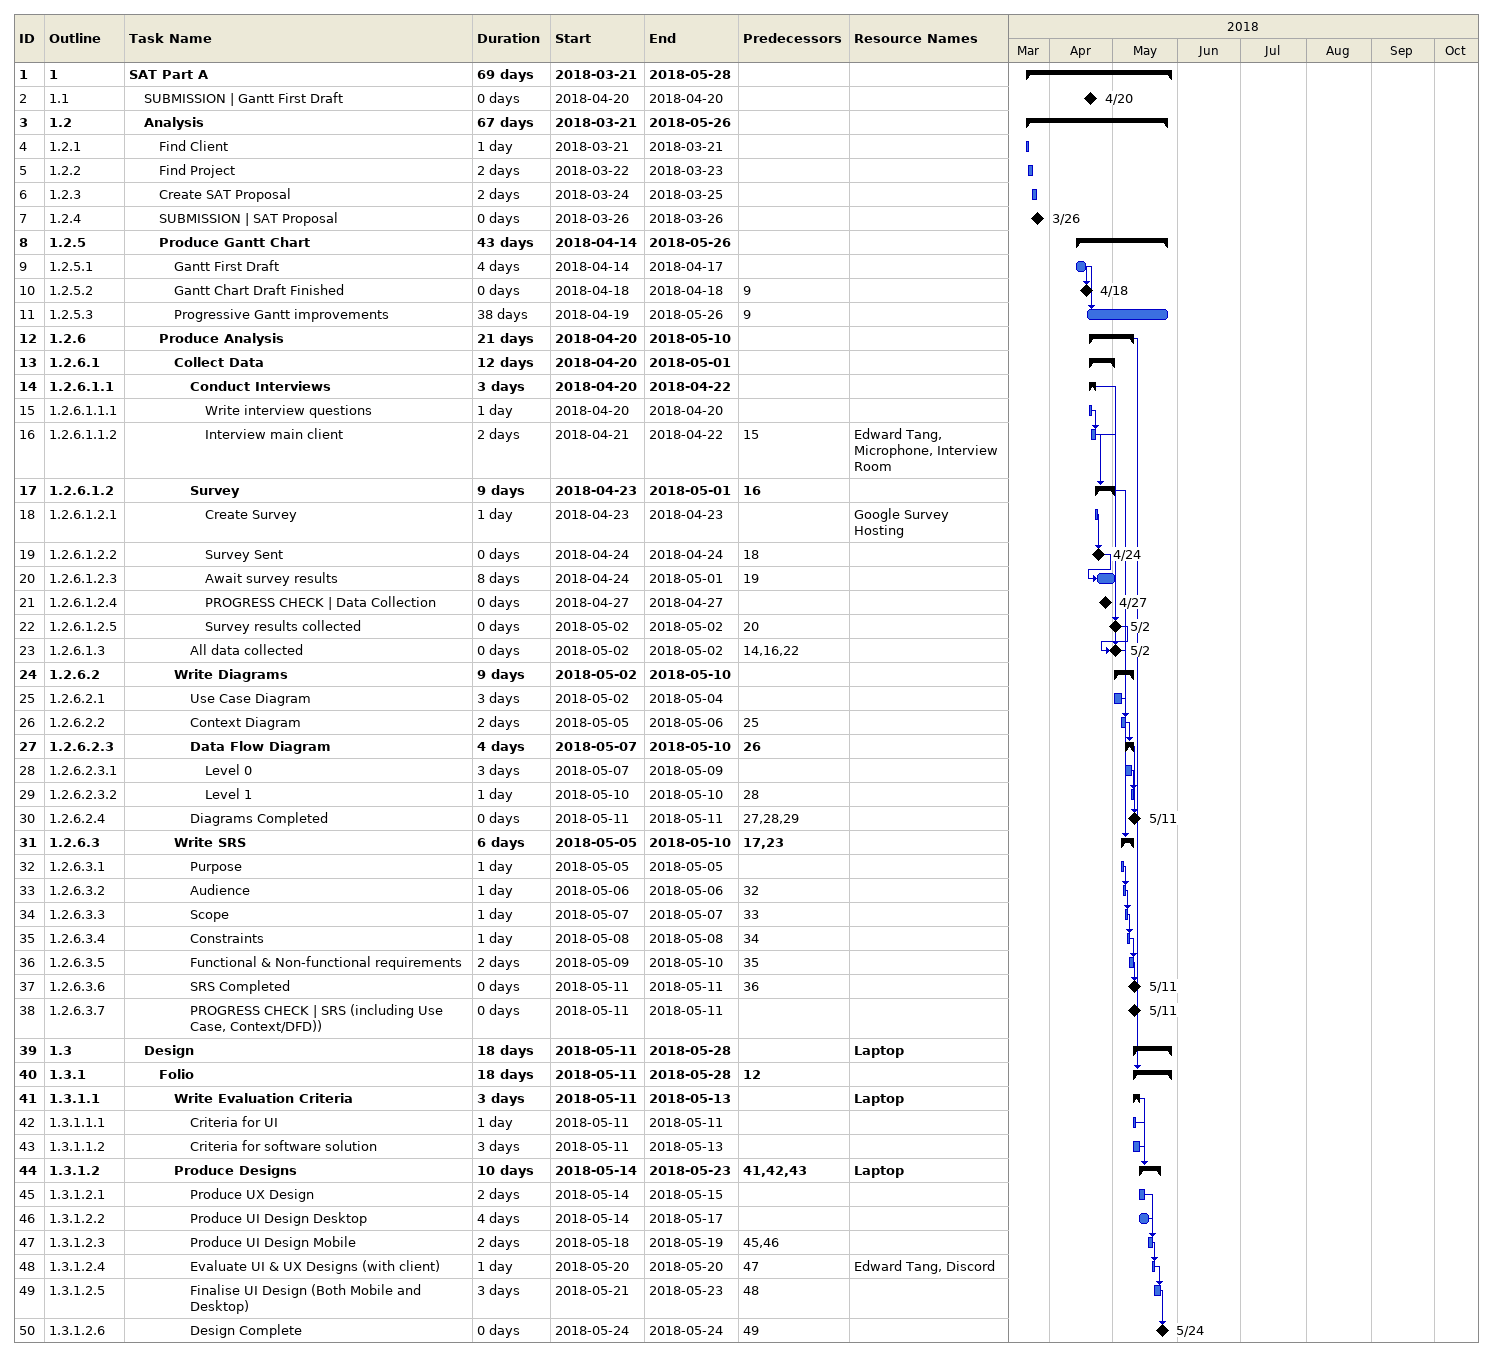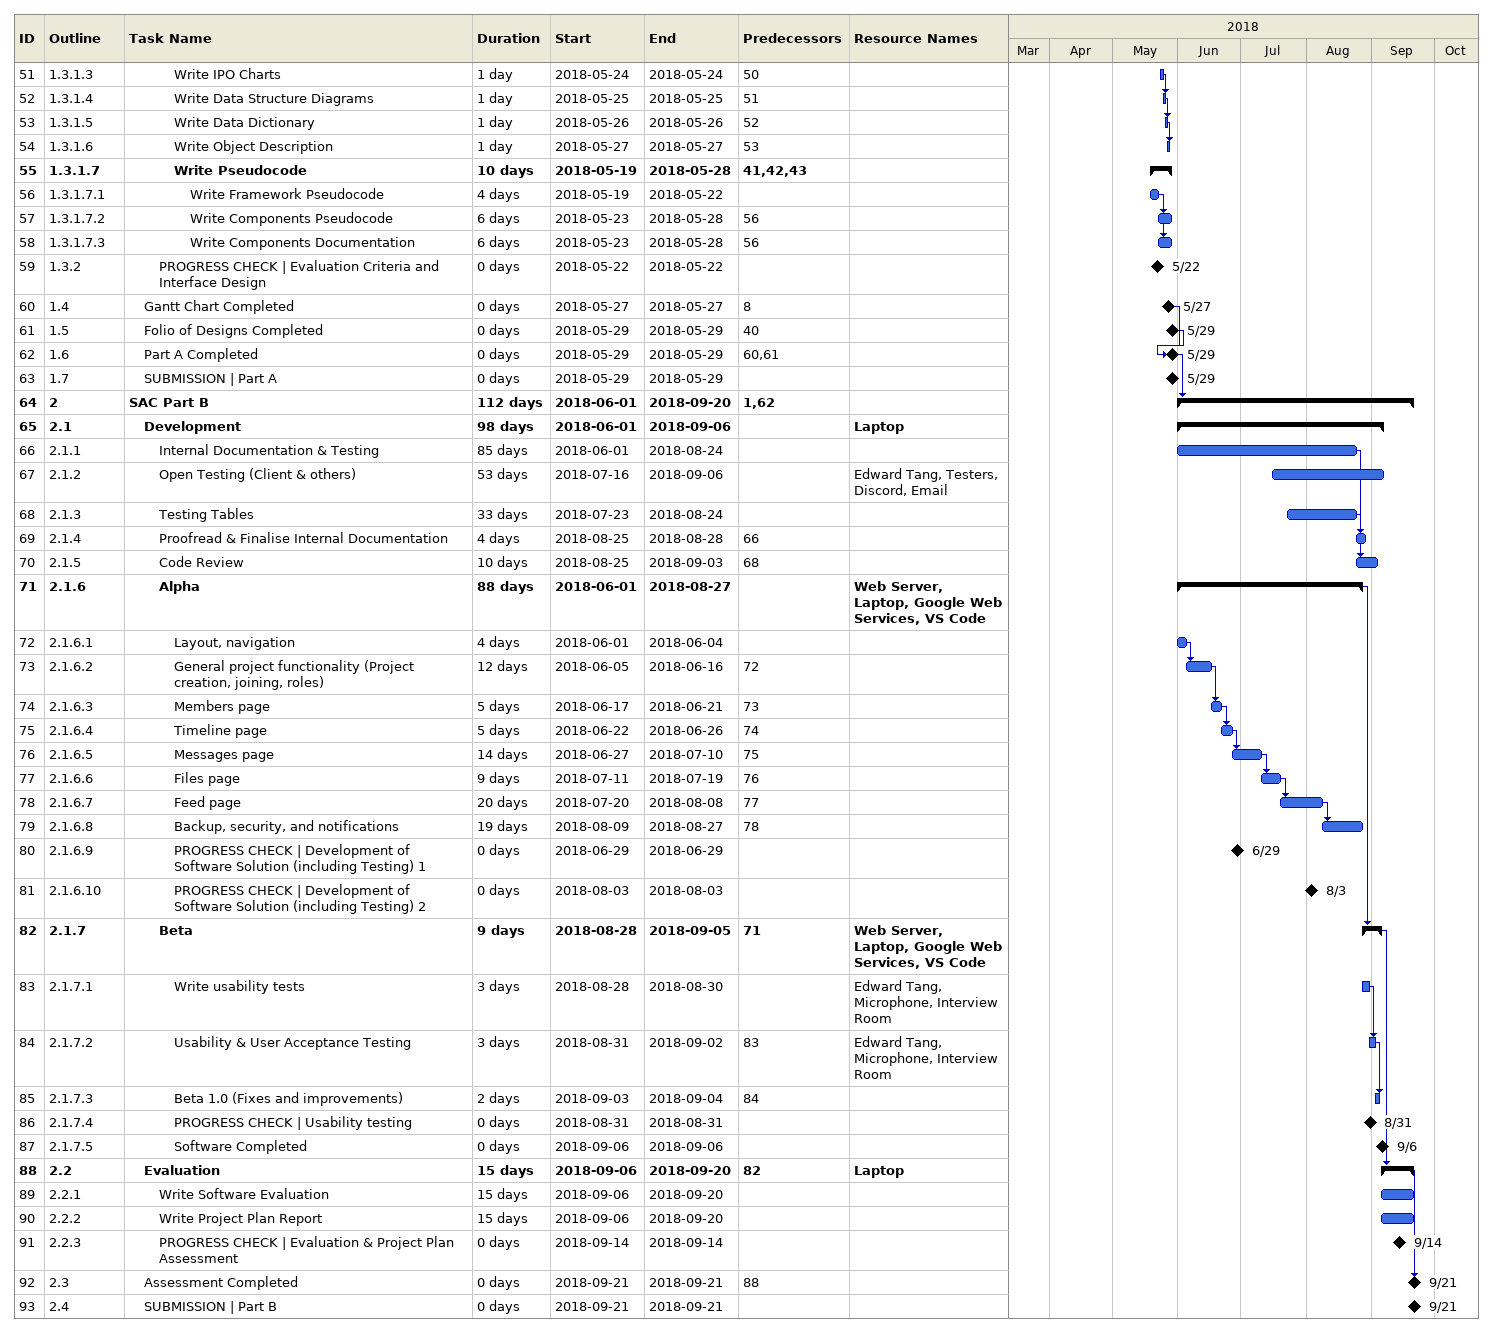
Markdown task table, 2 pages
| ID | WBS | Task | Duration | Start | Finish | Predecessors | Resources |
|---|---|---|---|---|---|---|---|
| 1 | 1 | **SAT Part A** | 69d | 2018-03-21 | 2018-05-28 |  |  |
| 2 | 1.1 | SUBMISSION \| Gantt First Draft | 0d | 2018-04-20 | 2018-04-20 |  |  |
| 3 | 1.2 | **Analysis** | 67d | 2018-03-21 | 2018-05-26 |  |  |
| 4 | 1.2.1 | Find Client | 1d | 2018-03-21 | 2018-03-21 |  |  |
| 5 | 1.2.2 | Find Project | 2d | 2018-03-22 | 2018-03-23 |  |  |
| 6 | 1.2.3 | Create SAT Proposal | 2d | 2018-03-24 | 2018-03-25 |  |  |
| 7 | 1.2.4 | SUBMISSION \| SAT Proposal | 0d | 2018-03-26 | 2018-03-26 |  |  |
| 8 | 1.2.5 | **Produce Gantt Chart** | 43d | 2018-04-14 | 2018-05-26 |  |  |
| 9 | 1.2.5.1 | Gantt First Draft | 4d | 2018-04-14 | 2018-04-17 |  |  |
| 10 | 1.2.5.2 | Gantt Chart Draft Finished | 0d | 2018-04-18 | 2018-04-18 | 9 |  |
| 11 | 1.2.5.3 | Progressive Gantt improvements | 38d | 2018-04-19 | 2018-05-26 | 9 |  |
| 12 | 1.2.6 | **Produce Analysis** | 21d | 2018-04-20 | 2018-05-10 |  |  |
| 13 | 1.2.6.1 | **Collect Data** | 12d | 2018-04-20 | 2018-05-01 |  |  |
| 14 | 1.2.6.1.1 | **Conduct Interviews** | 3d | 2018-04-20 | 2018-04-22 |  |  |
| 15 | 1.2.6.1.1.1 | Write interview questions | 1d | 2018-04-20 | 2018-04-20 |  |  |
| 16 | 1.2.6.1.1.2 | Interview main client | 2d | 2018-04-21 | 2018-04-22 | 15 | Edward Tang, Microphone, Interview Room |
| 17 | 1.2.6.1.2 | **Survey** | 9d | 2018-04-23 | 2018-05-01 | 16 |  |
| 18 | 1.2.6.1.2.1 | Create Survey | 1d | 2018-04-23 | 2018-04-23 |  | Google Survey Hosting |
| 19 | 1.2.6.1.2.2 | Survey Sent | 0d | 2018-04-24 | 2018-04-24 | 18 |  |
| 20 | 1.2.6.1.2.3 | Await survey results | 8d | 2018-04-24 | 2018-05-01 | 19 |  |
| 21 | 1.2.6.1.2.4 | PROGRESS CHECK \| Data Collection | 0d | 2018-04-27 | 2018-04-27 |  |  |
| 22 | 1.2.6.1.2.5 | Survey results collected | 0d | 2018-05-02 | 2018-05-02 | 20 |  |
| 23 | 1.2.6.1.3 | All data collected | 0d | 2018-05-02 | 2018-05-02 | 14, 16, 22 |  |
| 24 | 1.2.6.2 | **Write Diagrams** | 9d | 2018-05-02 | 2018-05-10 |  |  |
| 25 | 1.2.6.2.1 | Use Case Diagram | 3d | 2018-05-02 | 2018-05-04 |  |  |
| 26 | 1.2.6.2.2 | Context Diagram | 2d | 2018-05-05 | 2018-05-06 | 25 |  |
| 27 | 1.2.6.2.3 | **Data Flow Diagram** | 4d | 2018-05-07 | 2018-05-10 | 26 |  |
| 28 | 1.2.6.2.3.1 | Level 0 | 3d | 2018-05-07 | 2018-05-09 |  |  |
| 29 | 1.2.6.2.3.2 | Level 1 | 1d | 2018-05-10 | 2018-05-10 | 28 |  |
| 30 | 1.2.6.2.4 | Diagrams Completed | 0d | 2018-05-11 | 2018-05-11 | 27, 28, 29 |  |
| 31 | 1.2.6.3 | **Write SRS** | 6d | 2018-05-05 | 2018-05-10 | 17, 23 |  |
| 32 | 1.2.6.3.1 | Purpose | 1d | 2018-05-05 | 2018-05-05 |  |  |
| 33 | 1.2.6.3.2 | Audience | 1d | 2018-05-06 | 2018-05-06 | 32 |  |
| 34 | 1.2.6.3.3 | Scope | 1d | 2018-05-07 | 2018-05-07 | 33 |  |
| 35 | 1.2.6.3.4 | Constraints | 1d | 2018-05-08 | 2018-05-08 | 34 |  |
| 36 | 1.2.6.3.5 | Functional & Non-functional requirements | 2d | 2018-05-09 | 2018-05-10 | 35 |  |
| 37 | 1.2.6.3.6 | SRS Completed | 0d | 2018-05-11 | 2018-05-11 | 36 |  |
| 38 | 1.2.6.3.7 | PROGRESS CHECK \| SRS (including Use Case, Context/DFD)) | 0d | 2018-05-11 | 2018-05-11 |  |  |
| 39 | 1.3 | **Design** | 18d | 2018-05-11 | 2018-05-28 |  | Laptop |
| 40 | 1.3.1 | **Folio** | 18d | 2018-05-11 | 2018-05-28 | 12 |  |
| 41 | 1.3.1.1 | **Write Evaluation Criteria** | 3d | 2018-05-11 | 2018-05-13 |  | Laptop |
| 42 | 1.3.1.1.1 | Criteria for UI | 1d | 2018-05-11 | 2018-05-11 |  |  |
| 43 | 1.3.1.1.2 | Criteria for software solution | 3d | 2018-05-11 | 2018-05-13 |  |  |
| 44 | 1.3.1.2 | **Produce Designs** | 10d | 2018-05-14 | 2018-05-23 | 41, 42, 43 | Laptop |
| 45 | 1.3.1.2.1 | Produce UX Design | 2d | 2018-05-14 | 2018-05-15 |  |  |
| 46 | 1.3.1.2.2 | Produce UI Design Desktop | 4d | 2018-05-14 | 2018-05-17 |  |  |
| 47 | 1.3.1.2.3 | Produce UI Design Mobile | 2d | 2018-05-18 | 2018-05-19 | 45, 46 |  |
| 48 | 1.3.1.2.4 | Evaluate UI & UX Designs (with client) | 1d | 2018-05-20 | 2018-05-20 | 47 | Edward Tang, Discord |
| 49 | 1.3.1.2.5 | Finalise UI Design (Both Mobile and Desktop) | 3d | 2018-05-21 | 2018-05-23 | 48 |  |
| 50 | 1.3.1.2.6 | Design Complete | 0d | 2018-05-24 | 2018-05-24 | 49 |  |
| 51 | 1.3.1.3 | Write IPO Charts | 1d | 2018-05-24 | 2018-05-24 | 50 |  |
| 52 | 1.3.1.4 | Write Data Structure Diagrams | 1d | 2018-05-25 | 2018-05-25 | 51 |  |
| 53 | 1.3.1.5 | Write Data Dictionary | 1d | 2018-05-26 | 2018-05-26 | 52 |  |
| 54 | 1.3.1.6 | Write Object Description | 1d | 2018-05-27 | 2018-05-27 | 53 |  |
| 55 | 1.3.1.7 | **Write Pseudocode** | 10d | 2018-05-19 | 2018-05-28 | 41, 42, 43 |  |
| 56 | 1.3.1.7.1 | Write Framework Pseudocode | 4d | 2018-05-19 | 2018-05-22 |  |  |
| 57 | 1.3.1.7.2 | Write Components Pseudocode | 6d | 2018-05-23 | 2018-05-28 | 56 |  |
| 58 | 1.3.1.7.3 | Write Components Documentation | 6d | 2018-05-23 | 2018-05-28 | 56 |  |
| 59 | 1.3.2 | PROGRESS CHECK \| Evaluation Criteria and Interface Design | 0d | 2018-05-22 | 2018-05-22 |  |  |
| 60 | 1.4 | Gantt Chart Completed | 0d | 2018-05-27 | 2018-05-27 | 8 |  |
| 61 | 1.5 | Folio of Designs Completed | 0d | 2018-05-29 | 2018-05-29 | 40 |  |
| 62 | 1.6 | Part A Completed | 0d | 2018-05-29 | 2018-05-29 | 60, 61 |  |
| 63 | 1.7 | SUBMISSION \| Part A | 0d | 2018-05-29 | 2018-05-29 |  |  |
| 64 | 2 | **SAC Part B** | 112d | 2018-06-01 | 2018-09-20 | 1, 62 |  |
| 65 | 2.1 | **Development** | 98d | 2018-06-01 | 2018-09-06 |  | Laptop |
| 66 | 2.1.1 | Internal Documentation & Testing | 85d | 2018-06-01 | 2018-08-24 |  |  |
| 67 | 2.1.2 | Open Testing (Client & others) | 53d | 2018-07-16 | 2018-09-06 |  | Edward Tang, Testers, Discord, Email |
| 68 | 2.1.3 | Testing Tables | 33d | 2018-07-23 | 2018-08-24 |  |  |
| 69 | 2.1.4 | Proofread & Finalise Internal Documentation | 4d | 2018-08-25 | 2018-08-28 | 66 |  |
| 70 | 2.1.5 | Code Review | 10d | 2018-08-25 | 2018-09-03 | 68 |  |
| 71 | 2.1.6 | **Alpha** | 88d | 2018-06-01 | 2018-08-27 |  | Web Server, Laptop, Google Web Services, VS Code |
| 72 | 2.1.6.1 | Layout, navigation | 4d | 2018-06-01 | 2018-06-04 |  |  |
| 73 | 2.1.6.2 | General project functionality (Project creation, joining, roles) | 12d | 2018-06-05 | 2018-06-16 | 72 |  |
| 74 | 2.1.6.3 | Members page | 5d | 2018-06-17 | 2018-06-21 | 73 |  |
| 75 | 2.1.6.4 | Timeline page | 5d | 2018-06-22 | 2018-06-26 | 74 |  |
| 76 | 2.1.6.5 | Messages page | 14d | 2018-06-27 | 2018-07-10 | 75 |  |
| 77 | 2.1.6.6 | Files page | 9d | 2018-07-11 | 2018-07-19 | 76 |  |
| 78 | 2.1.6.7 | Feed page | 20d | 2018-07-20 | 2018-08-08 | 77 |  |
| 79 | 2.1.6.8 | Backup, security, and notifications | 19d | 2018-08-09 | 2018-08-27 | 78 |  |
| 80 | 2.1.6.9 | PROGRESS CHECK \| Development of Software Solution (including Testing) 1 | 0d | 2018-06-29 | 2018-06-29 |  |  |
| 81 | 2.1.6.10 | PROGRESS CHECK \| Development of Software Solution (including Testing) 2 | 0d | 2018-08-03 | 2018-08-03 |  |  |
| 82 | 2.1.7 | **Beta** | 9d | 2018-08-28 | 2018-09-05 | 71 | Web Server, Laptop, Google Web Services, VS Code |
| 83 | 2.1.7.1 | Write usability tests | 3d | 2018-08-28 | 2018-08-30 |  | Edward Tang, Microphone, Interview Room |
| 84 | 2.1.7.2 | Usability & User Acceptance Testing | 3d | 2018-08-31 | 2018-09-02 | 83 | Edward Tang, Microphone, Interview Room |
| 85 | 2.1.7.3 | Beta 1.0 (Fixes and improvements) | 2d | 2018-09-03 | 2018-09-04 | 84 |  |
| 86 | 2.1.7.4 | PROGRESS CHECK \| Usability testing | 0d | 2018-08-31 | 2018-08-31 |  |  |
| 87 | 2.1.7.5 | Software Completed | 0d | 2018-09-06 | 2018-09-06 |  |  |
| 88 | 2.2 | **Evaluation** | 15d | 2018-09-06 | 2018-09-20 | 82 | Laptop |
| 89 | 2.2.1 | Write Software Evaluation | 15d | 2018-09-06 | 2018-09-20 |  |  |
| 90 | 2.2.2 | Write Project Plan Report | 15d | 2018-09-06 | 2018-09-20 |  |  |
| 91 | 2.2.3 | PROGRESS CHECK \| Evaluation & Project Plan Assessment | 0d | 2018-09-14 | 2018-09-14 |  |  |
| 92 | 2.3 | Assessment Completed | 0d | 2018-09-21 | 2018-09-21 | 88 |  |
| 93 | 2.4 | SUBMISSION \| Part B | 0d | 2018-09-21 | 2018-09-21 |  |  |
